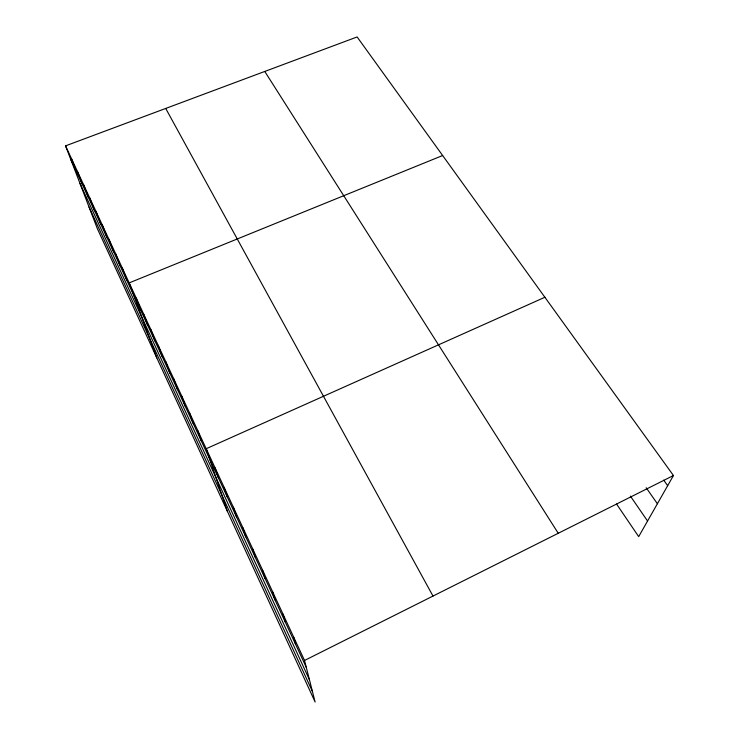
<?xml version="1.0" encoding="UTF-8"?>
<svg xmlns="http://www.w3.org/2000/svg" width="739" height="739" viewBox="0 0 739 739"><rect width="100%" height="100%" fill="white"/><g stroke="black" fill="none" stroke-linecap="round" stroke-linejoin="round"><path stroke-width="1.11" d="M65.549 145.86L304.523 660.463L315.128 702.05L97.326 228.6L65.549 145.86L357.122 36.95L673.451 475.519L638.681 536.634L616.575 504.044M304.523 660.463L673.451 475.519M544.883 297.263L206.199 448.721L227.344 511.222M442.643 155.523L129.186 282.889L156.816 357.916M663.724 480.156L667.668 485.68M646.182 487.749L657.396 503.739M630.395 496.1L647.558 521.023M264.765 71.452L558.241 533.281M165.712 108.448L432.989 596.068M70.722 159.328L306.306 667.437M80.034 183.558L309.447 679.769M89.059 207.068L312.44 691.501M71.415 158.488L76.533 171.864M77.383 171.328L82.445 184.621M89.631 197.719L94.583 210.8M83.452 184.408L88.468 197.59M95.922 211.271L100.818 224.231M102.333 225.072L107.164 237.921M108.864 239.122L113.621 251.851M115.515 253.44L120.198 266.031M122.286 268.026L126.896 280.487M136.225 298.039L140.678 310.195M143.394 313.484L147.763 325.483M150.71 329.234L154.978 341.058M158.164 345.289L162.34 356.937M165.767 361.667L169.85 373.121M173.526 378.377L177.508 389.638M181.443 395.43L185.313 406.478M189.526 412.824L193.276 423.65M197.775 430.588L201.405 441.183M215.058 467.815L218.43 477.902M224.12 487.324L227.344 497.135M233.385 507.268L236.452 516.783M242.854 527.664L245.773 536.874M252.544 548.532L255.297 557.409M262.465 569.88L265.033 578.415M272.608 591.736L274.991 599.911M282.991 614.1L285.189 621.896M293.632 637L295.618 644.399"/></g></svg>
